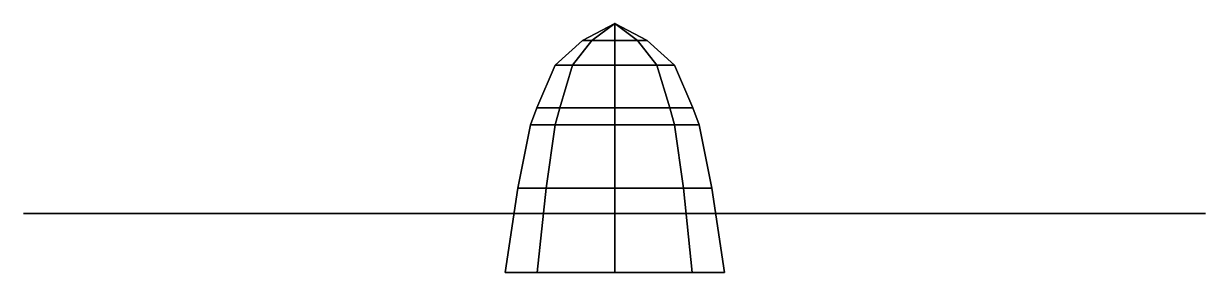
# Model space of a CAD drawing. Extents: x -1.4 to 1.4, y 3.85 to 4.44.
import ezdxf

# ---------------------------------------------------------------- set-up
doc = ezdxf.new("R2010")
doc.units = 0
doc.layers.add('PROPELLER', color=1, linetype='CONTINUOUS')

msp = doc.modelspace()

# ---------------------------------------------------------------- linework, layer by layer
at = {"layer": 'PROPELLER'}
for points in [[(0, 4.44), (-0.0765, 4.4), (-0.0541, 4.4, 0.0541), (0, 4.44)], [(0, 4.44), (-0.0541, 4.4, -0.0541), (-0.0765, 4.4), (0, 4.44)], [(0, 4.44), (-0.0541, 4.4, 0.0541), (0, 4.4, 0.0765), (0, 4.44)], [(0, 4.44), (0, 4.4, -0.0765), (-0.0541, 4.4, -0.0541), (0, 4.44)], [(0, 4.44), (0, 4.4, 0.0765), (0.0541, 4.4, 0.0541), (0, 4.44)], [(0, 4.44), (0.0541, 4.4, 0.0541), (0.0765, 4.4), (0, 4.44)], [(0, 4.44), (0.0765, 4.4), (0.0541, 4.4, -0.0541), (0, 4.44)], [(0, 4.44), (0.0541, 4.4, -0.0541), (0, 4.4, -0.0765), (0, 4.44)], [(-0.0765, 4.4), (-0.1414, 4.3414), (-0.1, 4.3414, 0.1), (-0.0541, 4.4, 0.0541)], [(-0.0541, 4.4, -0.0541), (-0.1, 4.3414, -0.1), (-0.1414, 4.3414), (-0.0765, 4.4)], [(-0.0541, 4.4, 0.0541), (-0.1, 4.3414, 0.1), (0, 4.3414, 0.1414), (0, 4.4, 0.0765)], [(0, 4.4, -0.0765), (0, 4.3414, -0.1414), (-0.1, 4.3414, -0.1), (-0.0541, 4.4, -0.0541)], [(0, 4.4, 0.0765), (0, 4.3414, 0.1414), (0.1, 4.3414, 0.1), (0.0541, 4.4, 0.0541)], [(0.0541, 4.4, -0.0541), (0.1, 4.3414, -0.1), (0, 4.3414, -0.1414), (0, 4.4, -0.0765)], [(0.0541, 4.4, 0.0541), (0.1, 4.3414, 0.1), (0.1414, 4.3414), (0.0765, 4.4)], [(0.0765, 4.4), (0.1414, 4.3414), (0.1, 4.3414, -0.1), (0.0541, 4.4, -0.0541)], [(-0.1414, 4.3414), (-0.1848, 4.24), (-0.1307, 4.24, 0.1307), (-0.1, 4.3414, 0.1)], [(-0.1, 4.3414, -0.1), (-0.1307, 4.24, -0.1307), (-0.1848, 4.24), (-0.1414, 4.3414)], [(-0.1, 4.3414, 0.1), (-0.1307, 4.24, 0.1307), (0, 4.24, 0.1848), (0, 4.3414, 0.1414)], [(0, 4.3414, -0.1414), (0, 4.24, -0.1848), (-0.1307, 4.24, -0.1307), (-0.1, 4.3414, -0.1)], [(0, 4.3414, 0.1414), (0, 4.24, 0.1848), (0.1307, 4.24, 0.1307), (0.1, 4.3414, 0.1)], [(0.1, 4.3414, -0.1), (0.1307, 4.24, -0.1307), (0, 4.24, -0.1848), (0, 4.3414, -0.1414)], [(0.1, 4.3414, 0.1), (0.1307, 4.24, 0.1307), (0.1848, 4.24), (0.1414, 4.3414)], [(0.1414, 4.3414), (0.1848, 4.24), (0.1307, 4.24, -0.1307), (0.1, 4.3414, -0.1)], [(-0.1848, 4.24), (-0.2, 4.2), (-0.1414, 4.2, 0.1414), (-0.1307, 4.24, 0.1307)], [(-0.1307, 4.24, -0.1307), (-0.1414, 4.2, -0.1414), (-0.2, 4.2), (-0.1848, 4.24)], [(-0.1307, 4.24, 0.1307), (-0.1414, 4.2, 0.1414), (0, 4.2, 0.2), (0, 4.24, 0.1848)], [(0, 4.24, -0.1848), (0, 4.2, -0.2), (-0.1414, 4.2, -0.1414), (-0.1307, 4.24, -0.1307)], [(0, 4.24, 0.1848), (0, 4.2, 0.2), (0.1414, 4.2, 0.1414), (0.1307, 4.24, 0.1307)], [(0.1307, 4.24, -0.1307), (0.1414, 4.2, -0.1414), (0, 4.2, -0.2), (0, 4.24, -0.1848)], [(0.1307, 4.24, 0.1307), (0.1414, 4.2, 0.1414), (0.2, 4.2), (0.1848, 4.24)], [(0.1848, 4.24), (0.2, 4.2), (0.1414, 4.2, -0.1414), (0.1307, 4.24, -0.1307)], [(-0.1626, 4.05, -0.1626), (-0.23, 4.05), (-0.2, 4.2), (-0.1414, 4.2, -0.1414)], [(-0.23, 4.05), (-0.1626, 4.05, 0.1626), (-0.1414, 4.2, 0.1414), (-0.2, 4.2)], [(0, 4.05, -0.23), (-0.1626, 4.05, -0.1626), (-0.1414, 4.2, -0.1414), (0, 4.2, -0.2)], [(-0.1626, 4.05, 0.1626), (0, 4.05, 0.23), (0, 4.2, 0.2), (-0.1414, 4.2, 0.1414)], [(0.1626, 4.05, -0.1626), (0, 4.05, -0.23), (0, 4.2, -0.2), (0.1414, 4.2, -0.1414)], [(0, 4.05, 0.23), (0.1626, 4.05, 0.1626), (0.1414, 4.2, 0.1414), (0, 4.2, 0.2)], [(0.23, 4.05), (0.1626, 4.05, -0.1626), (0.1414, 4.2, -0.1414), (0.2, 4.2)], [(0.1626, 4.05, 0.1626), (0.23, 4.05), (0.2, 4.2), (0.1414, 4.2, 0.1414)], [(-0.1838, 3.85, -0.1838), (-0.26, 3.85), (-0.23, 4.05), (-0.1626, 4.05, -0.1626)], [(-0.26, 3.85), (-0.1838, 3.85, 0.1838), (-0.1626, 4.05, 0.1626), (-0.23, 4.05)], [(0, 3.85, -0.26), (-0.1838, 3.85, -0.1838), (-0.1626, 4.05, -0.1626), (0, 4.05, -0.23)], [(-0.1838, 3.85, 0.1838), (0, 3.85, 0.26), (0, 4.05, 0.23), (-0.1626, 4.05, 0.1626)], [(0.1838, 3.85, -0.1838), (0, 3.85, -0.26), (0, 4.05, -0.23), (0.1626, 4.05, -0.1626)], [(0, 3.85, 0.26), (0.1838, 3.85, 0.1838), (0.1626, 4.05, 0.1626), (0, 4.05, 0.23)], [(0.26, 3.85), (0.1838, 3.85, -0.1838), (0.1626, 4.05, -0.1626), (0.23, 4.05)], [(0.1838, 3.85, 0.1838), (0.26, 3.85), (0.23, 4.05), (0.1626, 4.05, 0.1626)], [(-1.3181, 3.99, 0.6571), (-1.402, 3.99, 0.7517), (-1.3706, 3.99, 0.826), (-1.259, 3.99, 0.8193)], [(-1.2241, 3.99, 0.5797), (-1.3181, 3.99, 0.6571), (-1.259, 3.99, 0.8193), (-1.1041, 3.99, 0.7876)], [(-1.0436, 3.99, 0.4524), (-1.2241, 3.99, 0.5797), (-1.1041, 3.99, 0.7876), (-0.8986, 3.99, 0.7036)], [(-0.8531, 3.99, 0.3424), (-1.0436, 3.99, 0.4524), (-0.8986, 3.99, 0.7036), (-0.7341, 3.99, 0.6086)], [(-0.6526, 3.99, 0.2497), (-0.8531, 3.99, 0.3424), (-0.7341, 3.99, 0.6086), (-0.5276, 3.99, 0.4662)], [(-0.3764, 3.99, 0.148), (-0.6526, 3.99, 0.2497), (-0.5276, 3.99, 0.4662), (-0.3461, 3.99, 0.2806)], [(-0.2898, 3.99, 0.098), (-0.3764, 3.99, 0.148), (-0.3461, 3.99, 0.2806), (-0.2248, 3.99, 0.2106)], [(-0.2702, 3.99, 0.0521), (-0.2898, 3.99, 0.098), (-0.2248, 3.99, 0.2106), (-0.1752, 3.99, 0.2166)], [(-0.0537, 3.99, -0.0729), (-0.2702, 3.99, 0.0521), (-0.1752, 3.99, 0.2166), (0.0426, 3.99, 0.0909)], [(0.11, 3.99, -0.69), (0.13, 3.99, -0.91), (-0.16, 3.99, -0.94), (-0.14, 3.99, -0.69)], [(0.13, 3.99, -0.91), (0.13, 3.99, -1.13), (-0.16, 3.99, -1.13), (-0.16, 3.99, -0.94)], [(0.13, 3.99, -1.13), (0.11, 3.99, -1.35), (-0.13, 3.99, -1.35), (-0.16, 3.99, -1.13)], [(0.06, 3.99, -0.4), (0.11, 3.99, -0.69), (-0.14, 3.99, -0.69), (-0.07, 3.99, -0.44)], [(0.11, 3.99, -1.35), (0.09, 3.99, -1.47), (-0.08, 3.99, -1.5), (-0.13, 3.99, -1.35)], [(0.09, 3.99, -0.01), (0.09, 3.99, -0.26), (-0.1, 3.99, -0.26), (-0.1, 3.99, -0.0086)], [(0.09, 3.99, -0.26), (0.06, 3.99, -0.3), (-0.07, 3.99, -0.3), (-0.1, 3.99, -0.26)], [(0.09, 3.99, -1.47), (0.05, 3.99, -1.59), (-0.03, 3.99, -1.6), (-0.08, 3.99, -1.5)], [(0.06, 3.99, -0.3), (0.06, 3.99, -0.4), (-0.07, 3.99, -0.44), (-0.07, 3.99, -0.3)], [(-0.0363, 3.99, 0.0829), (0.1802, 3.99, 0.2079), (0.2752, 3.99, 0.0434), (0.0574, 3.99, -0.0823)], [(0.1802, 3.99, 0.2079), (0.2298, 3.99, 0.202), (0.2948, 3.99, 0.0894), (0.2752, 3.99, 0.0434)], [(0.2298, 3.99, 0.202), (0.3164, 3.99, 0.252), (0.4161, 3.99, 0.1594), (0.2948, 3.99, 0.0894)], [(0.3164, 3.99, 0.252), (0.5426, 3.99, 0.4403), (0.6676, 3.99, 0.2238), (0.4161, 3.99, 0.1594)], [(0.5426, 3.99, 0.4403), (0.7231, 3.99, 0.5676), (0.8941, 3.99, 0.3314), (0.6676, 3.99, 0.2238)], [(0.7231, 3.99, 0.5676), (0.9136, 3.99, 0.6776), (1.0586, 3.99, 0.4264), (0.8941, 3.99, 0.3314)], [(0.9136, 3.99, 0.6776), (1.1141, 3.99, 0.7703), (1.2341, 3.99, 0.5624), (1.0586, 3.99, 0.4264)], [(1.1141, 3.99, 0.7703), (1.2281, 3.99, 0.8129), (1.339, 3.99, 0.6807), (1.2341, 3.99, 0.5624)], [(1.2281, 3.99, 0.8129), (1.352, 3.99, 0.8383), (1.4006, 3.99, 0.774), (1.339, 3.99, 0.6807)]]:
    msp.add_3dface(points, dxfattribs=at)

doc.saveas('drawing.dxf')
